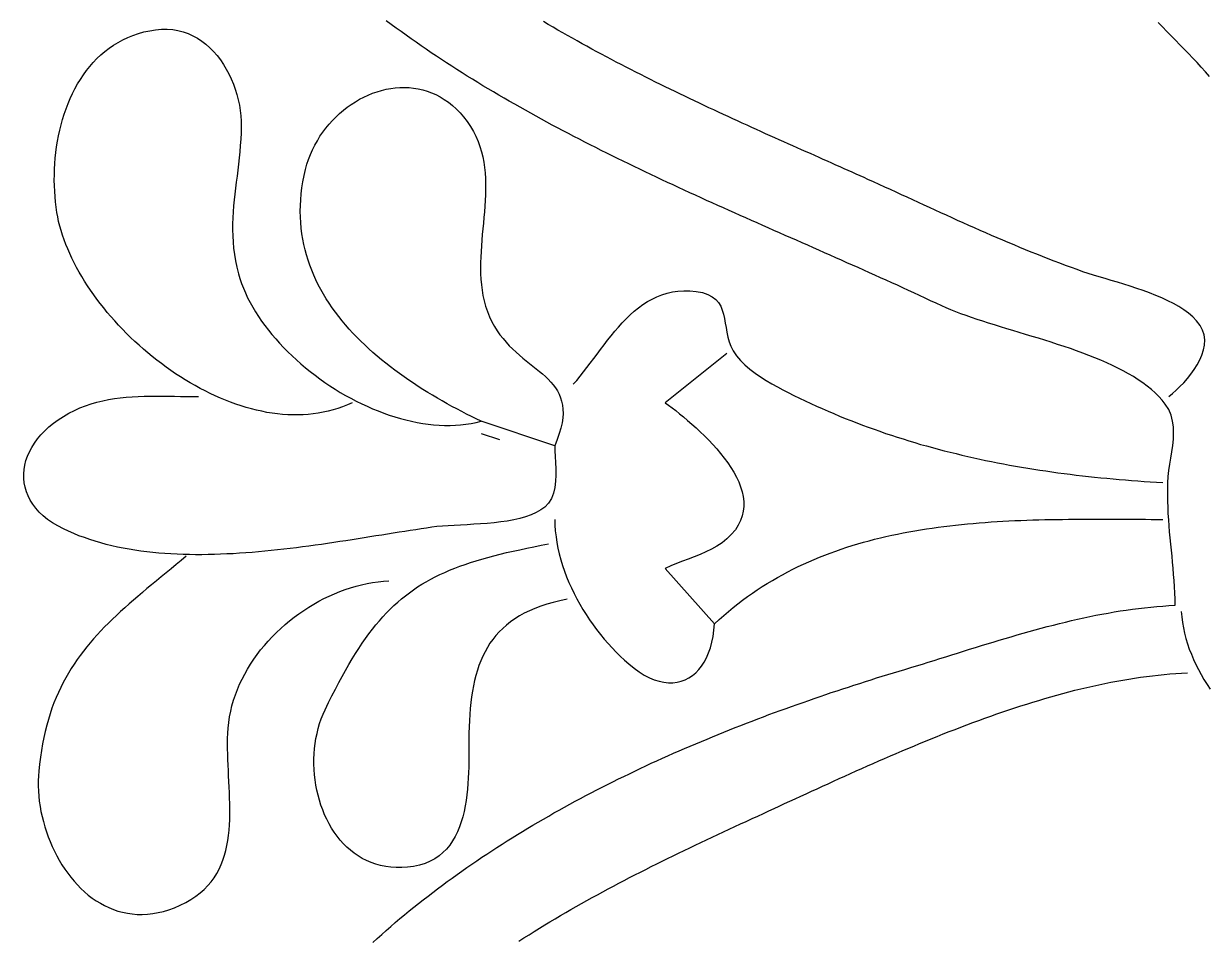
# Model space of a CAD drawing. Header units: millimetres. Extents: x 26 to 701, y 23 to 715.
# Drawn here: x 26 to 218.9, y 304.2 to 453.4 of the extents above; entities that cross this region are included whole.
import ezdxf

# ---------------------------------------------------------------- set-up
doc = ezdxf.new("R2010")
doc.units = ezdxf.units.MM
doc.layers.add('0_0_0', color=3, linetype='Continuous')

msp = doc.modelspace()

# ---------------------------------------------------------------- linework, layer by layer
at = {"layer": '0_0_0'}
for points in [[(82.89, 303.74), (83.61, 304.4), (84.34, 305.05), (85.07, 305.7), (85.81, 306.34), (86.55, 306.98), (87.3, 307.61), (88.05, 308.24), (88.81, 308.86), (89.57, 309.47), (90.34, 310.09), (91.1, 310.69), (91.88, 311.29), (92.66, 311.89), (93.44, 312.48), (94.22, 313.07), (95.01, 313.65), (95.8, 314.23), (96.6, 314.8), (97.4, 315.37), (98.21, 315.93), (99.01, 316.49), (99.82, 317.05), (100.64, 317.6), (101.46, 318.14), (102.28, 318.68), (103.11, 319.22), (103.93, 319.75), (104.77, 320.28), (105.6, 320.8), (106.44, 321.32), (107.28, 321.83), (108.12, 322.34), (108.97, 322.84), (109.82, 323.34), (110.67, 323.84), (111.53, 324.33), (112.39, 324.82), (113.25, 325.3), (114.11, 325.78), (114.98, 326.26), (115.85, 326.73), (116.72, 327.2), (117.59, 327.66), (118.47, 328.12), (119.35, 328.57), (120.23, 329.03), (121.11, 329.47), (122, 329.92), (122.88, 330.36), (123.77, 330.79), (124.66, 331.22), (125.55, 331.65), (126.45, 332.07), (127.35, 332.49), (128.24, 332.91), (129.14, 333.32), (130.04, 333.73), (130.95, 334.14), (131.85, 334.54), (132.76, 334.94), (133.66, 335.33), (134.57, 335.72), (135.48, 336.11), (136.39, 336.49), (137.31, 336.87), (138.22, 337.25), (139.13, 337.62), (140.05, 337.99), (140.97, 338.36), (141.88, 338.72), (142.8, 339.09), (143.72, 339.44), (144.64, 339.8), (145.56, 340.15), (146.48, 340.49), (147.4, 340.84), (148.32, 341.18), (149.24, 341.52), (150.17, 341.85), (151.09, 342.18), (152.01, 342.51), (152.94, 342.84), (153.86, 343.16), (154.78, 343.48), (155.71, 343.8), (156.63, 344.11), (157.55, 344.42), (158.48, 344.73), (159.4, 345.04), (160.32, 345.34), (161.24, 345.64), (162.17, 345.93), (163.09, 346.23), (164.01, 346.52), (164.93, 346.81), (165.85, 347.1), (166.77, 347.38), (167.69, 347.66), (168.61, 347.94), (169.52, 348.22), (170.47, 348.5), (171.42, 348.79), (172.37, 349.08), (173.32, 349.38), (174.28, 349.67), (175.23, 349.97), (176.19, 350.27), (177.15, 350.57), (178.11, 350.87), (179.08, 351.17), (180.04, 351.48), (181.01, 351.78), (181.98, 352.08), (182.95, 352.37), (183.92, 352.67), (184.89, 352.96), (185.87, 353.25), (186.84, 353.54), (187.82, 353.83), (188.8, 354.11), (189.78, 354.38), (190.76, 354.65), (191.74, 354.92), (192.72, 355.18), (193.71, 355.44), (194.69, 355.68), (195.68, 355.92), (196.66, 356.16), (197.65, 356.39), (198.64, 356.6), (199.63, 356.81), (200.62, 357.02), (201.61, 357.21), (202.6, 357.39), (203.59, 357.56), (204.58, 357.73), (205.58, 357.88), (206.57, 358.02), (207.56, 358.15), (208.55, 358.26), (209.55, 358.37), (210.54, 358.46), (211.54, 358.53), (212.53, 358.6), (213.52, 358.65), (213.51, 359.66), (213.48, 360.68), (213.43, 361.68), (213.37, 362.68), (213.29, 363.68), (213.21, 364.68), (213.12, 365.67), (213.02, 366.66), (212.93, 367.65), (212.83, 368.63), (212.73, 369.62), (212.64, 370.61), (212.56, 371.6), (212.48, 372.59), (212.42, 373.59), (212.37, 374.59), (212.34, 375.59), (212.33, 376.6), (212.33, 377.61), (212.36, 378.62), (212.42, 379.65), (212.52, 380.63), (212.65, 381.63), (212.82, 382.64), (212.98, 383.66), (213.13, 384.68), (213.24, 385.69), (213.28, 386.7), (213.25, 387.7), (213.12, 388.67), (212.87, 389.63), (212.48, 390.55), (211.92, 391.43), (211.42, 392.06), (210.88, 392.66), (210.29, 393.25), (209.66, 393.81), (208.99, 394.36), (208.28, 394.89), (207.53, 395.4), (206.75, 395.9), (205.93, 396.38), (205.09, 396.84), (204.21, 397.29), (203.31, 397.73), (202.39, 398.15), (201.44, 398.57), (200.48, 398.97), (199.5, 399.35), (198.5, 399.73), (197.49, 400.1), (196.47, 400.46), (195.44, 400.81), (194.4, 401.15), (193.36, 401.49), (192.31, 401.82), (191.27, 402.14), (190.23, 402.46), (189.19, 402.78), (188.15, 403.09), (187.13, 403.4), (186.11, 403.7), (185.11, 404.01), (184.12, 404.31), (183.15, 404.61), (182.2, 404.91), (181.27, 405.22), (180.36, 405.52), (179.48, 405.83), (178.63, 406.14), (177.8, 406.46), (177.01, 406.78), (176.25, 407.1), (175.52, 407.43), (174.62, 407.85), (173.72, 408.27), (172.82, 408.7), (171.92, 409.11), (171.01, 409.53), (170.11, 409.95), (169.2, 410.36), (168.3, 410.78), (167.39, 411.19), (166.48, 411.6), (165.57, 412.01), (164.66, 412.42), (163.75, 412.83), (162.84, 413.24), (161.93, 413.65), (161.01, 414.05), (160.1, 414.46), (159.19, 414.87), (158.27, 415.27), (157.36, 415.67), (156.45, 416.08), (155.53, 416.48), (154.62, 416.89), (153.7, 417.29), (152.79, 417.69), (151.87, 418.1), (150.96, 418.5), (150.04, 418.91), (149.12, 419.31), (148.21, 419.72), (147.29, 420.12), (146.38, 420.53), (145.46, 420.93), (144.55, 421.34), (143.63, 421.74), (142.72, 422.15), (141.81, 422.56), (140.89, 422.97), (139.98, 423.38), (139.07, 423.79), (138.15, 424.2), (137.24, 424.61), (136.33, 425.03), (135.42, 425.44), (134.51, 425.86), (133.6, 426.28), (132.69, 426.7), (131.79, 427.12), (130.88, 427.54), (129.97, 427.96), (129.07, 428.39), (128.16, 428.82), (127.26, 429.25), (126.36, 429.68), (125.46, 430.11), (124.56, 430.54), (123.66, 430.98), (122.76, 431.42), (121.87, 431.86), (120.97, 432.31), (120.08, 432.75), (119.18, 433.2), (118.29, 433.65), (117.4, 434.1), (116.52, 434.56), (115.63, 435.02), (114.74, 435.48), (113.86, 435.94), (112.98, 436.41), (112.1, 436.88), (111.22, 437.35), (110.34, 437.83), (109.47, 438.31), (108.6, 438.79), (107.73, 439.28), (106.86, 439.77), (105.99, 440.26), (105.12, 440.76), (104.26, 441.26), (103.4, 441.76), (102.54, 442.27), (101.68, 442.78), (100.83, 443.29), (99.98, 443.81), (99.13, 444.33), (98.28, 444.86), (97.43, 445.39), (96.59, 445.92), (95.75, 446.46), (94.91, 447), (94.08, 447.55), (93.25, 448.1), (92.42, 448.66), (91.59, 449.22), (90.76, 449.79), (89.94, 450.36), (89.12, 450.93), (88.31, 451.51), (87.49, 452.1), (86.68, 452.68), (85.87, 453.28), (85.07, 453.88)], [(212.52, 392.65), (213.09, 393.13), (213.69, 393.67), (214.3, 394.27), (214.92, 394.91), (215.52, 395.59), (216.1, 396.3), (216.64, 397.05), (217.13, 397.82), (217.56, 398.62), (217.9, 399.42), (218.16, 400.24), (218.31, 401.05), (218.34, 401.87), (218.24, 402.68), (218, 403.47), (217.59, 404.25), (217.02, 405), (216.4, 405.62), (215.71, 406.22), (214.95, 406.77), (214.13, 407.3), (213.25, 407.8), (212.33, 408.27), (211.37, 408.71), (210.37, 409.13), (209.35, 409.53), (208.32, 409.91), (207.27, 410.27), (206.22, 410.61), (205.17, 410.94), (204.13, 411.26), (203.11, 411.56), (202.12, 411.86), (201.15, 412.15), (200.23, 412.43), (199.35, 412.71), (198.52, 412.99), (197.58, 413.33), (196.63, 413.67), (195.69, 414.01), (194.75, 414.37), (193.81, 414.72), (192.87, 415.08), (191.94, 415.45), (191.01, 415.82), (190.08, 416.19), (189.15, 416.57), (188.22, 416.95), (187.3, 417.34), (186.37, 417.73), (185.45, 418.12), (184.53, 418.52), (183.61, 418.91), (182.69, 419.31), (181.78, 419.72), (180.86, 420.12), (179.94, 420.53), (179.03, 420.94), (178.12, 421.35), (177.2, 421.77), (176.29, 422.18), (175.38, 422.6), (174.47, 423.02), (173.55, 423.43), (172.64, 423.85), (171.73, 424.27), (170.82, 424.69), (169.91, 425.11), (169, 425.53), (168.09, 425.95), (167.18, 426.36), (166.26, 426.78), (165.35, 427.2), (164.44, 427.61), (163.52, 428.03), (162.89, 428.31), (162.25, 428.6), (161.61, 428.89), (160.96, 429.18), (160.3, 429.48), (159.64, 429.77), (158.97, 430.07), (158.3, 430.37), (157.62, 430.67), (156.93, 430.98), (156.24, 431.28), (155.55, 431.59), (154.85, 431.9), (154.14, 432.22), (153.43, 432.53), (152.72, 432.85), (152, 433.17), (151.27, 433.49), (150.54, 433.82), (149.81, 434.14), (149.08, 434.47), (148.34, 434.8), (147.59, 435.14), (146.84, 435.47), (146.09, 435.81), (145.34, 436.15), (144.58, 436.5), (143.82, 436.84), (143.05, 437.19), (142.29, 437.54), (141.52, 437.9), (140.74, 438.25), (139.97, 438.61), (139.19, 438.97), (138.41, 439.33), (137.63, 439.7), (136.84, 440.07), (136.06, 440.44), (135.27, 440.81), (134.48, 441.19), (133.69, 441.56), (132.9, 441.95), (132.11, 442.33), (131.31, 442.72), (130.52, 443.1), (129.72, 443.5), (128.92, 443.89), (128.12, 444.29), (127.33, 444.69), (126.53, 445.09), (125.73, 445.49), (124.93, 445.9), (124.13, 446.31), (123.33, 446.73), (122.53, 447.14), (121.74, 447.56), (120.94, 447.98), (120.14, 448.41), (119.35, 448.83), (118.55, 449.26), (117.76, 449.7), (116.96, 450.13), (116.17, 450.57), (115.38, 451.01), (114.59, 451.46), (113.81, 451.91), (113.02, 452.36), (112.24, 452.81), (111.46, 453.27), (110.68, 453.73)], [(219.15, 444.81), (218.47, 445.56), (217.79, 446.3), (217.1, 447.04), (216.41, 447.78), (215.72, 448.51), (215.02, 449.24), (214.32, 449.97), (213.61, 450.69), (212.9, 451.42), (212.19, 452.13), (211.48, 452.85), (210.76, 453.56)], [(79.52, 391.65), (78.76, 391.31), (77.98, 391), (77.2, 390.72), (76.41, 390.48), (75.61, 390.27), (74.81, 390.09), (74, 389.94), (73.18, 389.83), (72.36, 389.74), (71.53, 389.69), (70.7, 389.66), (69.87, 389.66), (69.03, 389.69), (68.19, 389.75), (67.35, 389.84), (66.5, 389.95), (65.66, 390.08), (64.81, 390.25), (63.97, 390.43), (63.12, 390.65), (62.27, 390.88), (61.43, 391.14), (60.59, 391.42), (59.74, 391.73), (58.91, 392.05), (58.07, 392.4), (57.24, 392.77), (56.41, 393.15), (55.59, 393.56), (54.77, 393.99), (53.96, 394.43), (53.15, 394.89), (52.35, 395.37), (51.56, 395.87), (50.78, 396.38), (50, 396.91), (49.23, 397.46), (48.47, 398.01), (47.73, 398.59), (46.99, 399.17), (46.26, 399.77), (45.54, 400.38), (44.83, 401.01), (44.14, 401.64), (43.46, 402.29), (42.79, 402.95), (42.13, 403.61), (41.49, 404.29), (40.87, 404.97), (40.25, 405.67), (39.66, 406.37), (39.08, 407.08), (38.51, 407.79), (37.97, 408.51), (37.44, 409.24), (36.93, 409.97), (36.43, 410.7), (35.96, 411.44), (35.5, 412.19), (35.07, 412.93), (34.66, 413.68), (34.26, 414.43), (33.89, 415.18), (33.54, 415.93), (33.21, 416.69), (32.91, 417.44), (32.63, 418.19), (32.37, 418.94), (32.13, 419.69), (31.93, 420.43), (31.74, 421.17), (31.59, 421.91), (31.45, 422.65), (31.33, 423.49), (31.23, 424.35), (31.15, 425.21), (31.09, 426.09), (31.05, 426.98), (31.03, 427.88), (31.04, 428.78), (31.06, 429.68), (31.11, 430.59), (31.19, 431.5), (31.29, 432.41), (31.41, 433.32), (31.55, 434.23), (31.72, 435.13), (31.92, 436.03), (32.14, 436.92), (32.38, 437.8), (32.65, 438.67), (32.95, 439.52), (33.27, 440.37), (33.62, 441.19), (33.99, 442), (34.39, 442.8), (34.82, 443.57), (35.28, 444.32), (35.76, 445.05), (36.27, 445.76), (36.81, 446.44), (37.38, 447.09), (37.98, 447.72), (38.61, 448.31), (39.26, 448.87), (39.95, 449.4), (40.67, 449.89), (41.42, 450.35), (42.19, 450.77), (43, 451.15), (43.84, 451.49), (44.72, 451.79), (45.62, 452.04), (46.56, 452.25), (47.52, 452.41), (48.48, 452.5), (49.41, 452.51), (50.31, 452.44), (51.17, 452.29), (52.01, 452.07), (52.82, 451.78), (53.59, 451.43), (54.34, 451.02), (55.05, 450.55), (55.72, 450.03), (56.36, 449.46), (56.97, 448.84), (57.54, 448.18), (58.08, 447.48), (58.58, 446.75), (59.04, 445.99), (59.46, 445.2), (59.84, 444.38), (60.19, 443.55), (60.5, 442.7), (60.76, 441.85), (60.98, 440.98), (61.17, 440.11), (61.31, 439.23), (61.41, 438.36), (61.46, 437.5), (61.47, 436.65), (61.44, 435.6), (61.39, 434.56), (61.32, 433.53), (61.23, 432.52), (61.13, 431.52), (61.02, 430.52), (60.9, 429.54), (60.78, 428.56), (60.65, 427.58), (60.53, 426.61), (60.42, 425.64), (60.32, 424.67), (60.23, 423.7), (60.15, 422.73), (60.1, 421.76), (60.06, 420.78), (60.06, 419.8), (60.08, 418.81), (60.13, 417.81), (60.22, 416.8), (60.36, 415.78), (60.53, 414.75), (60.75, 413.71), (61.01, 412.65), (61.25, 411.87), (61.51, 411.08), (61.81, 410.3), (62.15, 409.53), (62.51, 408.75), (62.91, 407.98), (63.33, 407.22), (63.79, 406.46), (64.27, 405.7), (64.78, 404.95), (65.32, 404.21), (65.88, 403.48), (66.47, 402.75), (67.08, 402.03), (67.71, 401.33), (68.37, 400.63), (69.04, 399.95), (69.74, 399.27), (70.45, 398.61), (71.19, 397.97), (71.94, 397.33), (72.7, 396.71), (73.49, 396.11), (74.28, 395.52), (75.09, 394.95), (75.92, 394.4), (76.75, 393.86), (77.6, 393.34), (78.46, 392.85), (79.32, 392.37), (80.2, 391.91), (81.08, 391.48), (81.97, 391.06), (82.86, 390.67), (83.76, 390.3), (84.66, 389.96), (85.56, 389.64), (86.47, 389.34), (87.38, 389.08), (88.29, 388.84), (89.2, 388.62), (90.1, 388.44), (91.01, 388.28), (91.91, 388.15), (92.8, 388.06), (93.69, 387.99), (94.58, 387.95), (95.46, 387.95), (96.33, 387.98), (97.19, 388.04), (98.04, 388.14), (98.88, 388.28), (99.71, 388.44), (100.52, 388.65), (99.74, 389.02), (98.95, 389.41), (98.16, 389.81), (97.36, 390.21), (96.57, 390.63), (95.78, 391.05), (94.98, 391.49), (94.19, 391.94), (93.4, 392.39), (92.61, 392.86), (91.83, 393.33), (91.05, 393.82), (90.27, 394.31), (89.5, 394.82), (88.73, 395.34), (87.98, 395.86), (87.22, 396.4), (86.48, 396.94), (85.75, 397.5), (85.03, 398.07), (84.31, 398.65), (83.61, 399.24), (82.92, 399.83), (82.24, 400.44), (81.57, 401.06), (80.92, 401.69), (80.28, 402.33), (79.66, 402.99), (79.06, 403.65), (78.47, 404.32), (77.89, 405.01), (77.34, 405.7), (76.8, 406.4), (76.29, 407.12), (75.79, 407.85), (75.32, 408.59), (74.86, 409.33), (74.43, 410.09), (74.02, 410.86), (73.63, 411.65), (73.27, 412.44), (72.94, 413.24), (72.63, 414.06), (72.34, 414.88), (72.08, 415.72), (71.85, 416.57), (71.65, 417.43), (71.48, 418.3), (71.34, 419.18), (71.23, 420.08), (71.15, 420.98), (71.1, 421.9), (71.08, 422.83), (71.1, 423.77), (71.15, 424.72), (71.24, 425.68), (71.36, 426.66), (71.52, 427.64), (71.71, 428.64), (71.94, 429.65), (72.17, 430.48), (72.44, 431.29), (72.74, 432.08), (73.08, 432.85), (73.45, 433.6), (73.86, 434.33), (74.29, 435.04), (74.76, 435.72), (75.26, 436.38), (75.78, 437.02), (76.32, 437.63), (76.9, 438.21), (77.49, 438.76), (78.1, 439.29), (78.74, 439.78), (79.39, 440.24), (80.06, 440.67), (80.74, 441.07), (81.44, 441.43), (82.14, 441.76), (82.86, 442.05), (83.59, 442.31), (84.32, 442.53), (85.06, 442.71), (85.81, 442.84), (86.55, 442.94), (87.3, 443), (88.05, 443.01), (88.8, 442.98), (89.54, 442.91), (90.28, 442.79), (91.01, 442.62), (91.74, 442.41), (92.46, 442.15), (93.16, 441.83), (93.85, 441.47), (94.53, 441.06), (95.2, 440.59), (95.85, 440.07), (96.48, 439.5), (97.09, 438.87), (97.68, 438.19), (98.24, 437.44), (98.79, 436.64), (99.26, 435.85), (99.67, 435.04), (100.03, 434.22), (100.33, 433.39), (100.58, 432.54), (100.79, 431.69), (100.96, 430.83), (101.08, 429.96), (101.17, 429.08), (101.22, 428.19), (101.25, 427.29), (101.25, 426.39), (101.23, 425.49), (101.19, 424.58), (101.13, 423.67), (101.06, 422.75), (100.98, 421.83), (100.9, 420.91), (100.81, 419.99), (100.72, 419.06), (100.64, 418.14), (100.57, 417.22), (100.51, 416.3), (100.46, 415.38), (100.43, 414.47), (100.43, 413.56), (100.44, 412.65), (100.49, 411.75), (100.57, 410.86), (100.68, 409.97), (100.83, 409.09), (101.03, 408.22), (101.26, 407.35), (101.55, 406.5), (101.89, 405.65), (102.27, 404.85), (102.68, 404.09), (103.13, 403.38), (103.59, 402.72), (104.09, 402.09), (104.6, 401.49), (105.12, 400.93), (105.66, 400.4), (106.21, 399.89), (106.77, 399.4), (107.32, 398.93), (107.88, 398.48), (108.43, 398.04), (108.97, 397.61), (109.5, 397.18), (110.02, 396.76), (110.52, 396.33), (111, 395.9), (111.45, 395.46), (111.88, 395.01), (112.27, 394.54), (112.63, 394.06), (112.95, 393.56), (113.22, 393.03), (113.45, 392.47), (113.64, 391.89), (113.77, 391.26), (113.84, 390.6), (113.86, 389.9), (113.81, 389.16), (113.7, 388.36), (113.52, 387.52), (113.26, 386.62), (112.93, 385.67), (112.52, 384.65), (100.52, 388.65)], [(115.52, 394.65), (116.09, 395.29), (116.65, 395.97), (117.2, 396.66), (117.75, 397.37), (118.3, 398.1), (118.86, 398.84), (119.41, 399.58), (119.97, 400.33), (120.54, 401.08), (121.11, 401.82), (121.69, 402.56), (122.29, 403.28), (122.89, 403.98), (123.51, 404.66), (124.14, 405.32), (124.79, 405.95), (125.46, 406.55), (126.15, 407.11), (126.87, 407.64), (127.6, 408.11), (128.36, 408.54), (129.14, 408.92), (129.96, 409.24), (130.8, 409.51), (131.68, 409.71), (132.58, 409.84), (133.53, 409.9), (134.5, 409.88), (135.52, 409.79), (136.57, 409.59), (137.45, 409.3), (138.16, 408.92), (138.74, 408.47), (139.19, 407.95), (139.54, 407.37), (139.8, 406.75), (140, 406.07), (140.16, 405.37), (140.29, 404.63), (140.41, 403.88), (140.54, 403.12), (140.7, 402.35), (140.91, 401.59), (141.2, 400.84), (141.57, 400.11), (142.11, 399.31), (142.75, 398.54), (143.48, 397.81), (144.28, 397.12), (145.13, 396.46), (146.02, 395.84), (146.94, 395.26), (147.86, 394.72), (148.78, 394.21), (149.67, 393.74), (150.52, 393.31), (151.45, 392.85), (152.37, 392.39), (153.29, 391.95), (154.22, 391.52), (155.15, 391.09), (156.08, 390.68), (157.01, 390.27), (157.94, 389.87), (158.87, 389.48), (159.81, 389.1), (160.74, 388.73), (161.68, 388.36), (162.62, 388.01), (163.56, 387.66), (164.5, 387.32), (165.45, 386.99), (166.39, 386.66), (167.34, 386.35), (168.29, 386.04), (169.23, 385.74), (170.19, 385.44), (171.14, 385.15), (172.09, 384.87), (173.05, 384.6), (174, 384.34), (174.96, 384.08), (175.92, 383.83), (176.88, 383.58), (177.85, 383.35), (178.81, 383.12), (179.78, 382.89), (180.74, 382.67), (181.71, 382.46), (182.68, 382.26), (183.65, 382.06), (184.63, 381.86), (185.6, 381.68), (186.58, 381.5), (187.56, 381.32), (188.54, 381.15), (189.52, 380.99), (190.5, 380.83), (191.49, 380.68), (192.47, 380.53), (193.46, 380.39), (194.45, 380.25), (195.44, 380.12), (196.43, 380), (197.43, 379.87), (198.42, 379.76), (199.42, 379.65), (200.42, 379.54), (201.42, 379.44), (202.43, 379.34), (203.43, 379.25), (204.44, 379.16), (205.44, 379.07), (206.45, 378.99), (207.46, 378.92), (208.48, 378.84), (209.49, 378.77), (210.51, 378.71), (211.52, 378.65)], [(140.52, 399.65), (130.52, 391.65), (131.05, 391.26), (131.61, 390.83), (132.21, 390.36), (132.83, 389.86), (133.48, 389.33), (134.15, 388.77), (134.83, 388.18), (135.52, 387.56), (136.21, 386.92), (136.9, 386.25), (137.58, 385.57), (138.25, 384.86), (138.9, 384.14), (139.52, 383.4), (140.12, 382.64), (140.68, 381.88), (141.2, 381.1), (141.67, 380.32), (142.1, 379.53), (142.47, 378.74), (142.78, 377.94), (143.02, 377.14), (143.19, 376.35), (143.28, 375.55), (143.29, 374.76), (143.21, 373.98), (143.04, 373.21), (142.77, 372.44), (142.4, 371.69), (141.92, 370.95), (141.26, 370.17), (140.54, 369.47), (139.75, 368.85), (138.91, 368.3), (138.03, 367.8), (137.12, 367.36), (136.17, 366.95), (135.22, 366.56), (134.26, 366.19), (133.3, 365.82), (132.35, 365.45), (131.42, 365.06), (130.52, 364.65), (138.52, 355.65), (139.27, 356.33), (140.02, 357), (140.78, 357.65), (141.55, 358.28), (142.33, 358.89), (143.11, 359.48), (143.9, 360.06), (144.69, 360.62), (145.5, 361.17), (146.31, 361.69), (147.12, 362.21), (147.95, 362.7), (148.77, 363.18), (149.61, 363.64), (150.45, 364.09), (151.3, 364.53), (152.15, 364.95), (153.01, 365.35), (153.87, 365.74), (154.74, 366.12), (155.61, 366.48), (156.49, 366.83), (157.37, 367.16), (158.26, 367.49), (159.16, 367.8), (160.05, 368.1), (160.96, 368.38), (161.86, 368.65), (162.77, 368.92), (163.69, 369.17), (164.6, 369.41), (165.53, 369.63), (166.45, 369.85), (167.38, 370.06), (168.31, 370.26), (169.25, 370.44), (170.18, 370.62), (171.13, 370.79), (172.07, 370.95), (173.02, 371.1), (173.97, 371.24), (174.92, 371.37), (175.87, 371.49), (176.83, 371.61), (177.78, 371.72), (178.74, 371.82), (179.71, 371.92), (180.67, 372), (181.63, 372.08), (182.6, 372.16), (183.57, 372.23), (184.53, 372.29), (185.5, 372.34), (186.47, 372.4), (187.44, 372.44), (188.41, 372.48), (189.38, 372.52), (190.36, 372.55), (191.33, 372.58), (192.3, 372.6), (193.27, 372.62), (194.24, 372.64), (195.21, 372.65), (196.18, 372.66), (197.15, 372.67), (198.12, 372.68), (199.09, 372.68), (200.05, 372.68), (201.02, 372.68), (201.98, 372.68), (202.95, 372.68), (203.91, 372.68), (204.87, 372.67), (205.83, 372.67), (206.78, 372.66), (207.73, 372.66), (208.69, 372.66), (209.63, 372.65), (210.58, 372.65), (211.52, 372.65)], [(112.52, 384.65), (112.54, 383.81), (112.59, 382.9), (112.64, 381.92), (112.67, 380.9), (112.68, 379.87), (112.63, 378.85), (112.51, 377.85), (112.3, 376.92), (111.97, 376.06), (111.52, 375.3), (110.92, 374.66), (110.25, 374.18), (109.5, 373.75), (108.67, 373.38), (107.78, 373.07), (106.83, 372.8), (105.83, 372.57), (104.79, 372.38), (103.72, 372.22), (102.63, 372.1), (101.53, 371.99), (100.42, 371.91), (99.32, 371.84), (98.24, 371.78), (97.18, 371.72), (96.15, 371.67), (95.16, 371.61), (94.22, 371.54), (93.34, 371.46), (92.52, 371.36), (91.66, 371.24), (90.78, 371.11), (89.89, 370.97), (88.99, 370.84), (88.08, 370.69), (87.16, 370.55), (86.23, 370.4), (85.29, 370.25), (84.35, 370.1), (83.39, 369.94), (82.43, 369.79), (81.46, 369.64), (80.49, 369.48), (79.51, 369.33), (78.52, 369.17), (77.53, 369.02), (76.53, 368.87), (75.52, 368.72), (74.52, 368.58), (73.51, 368.43), (72.49, 368.29), (71.47, 368.16), (70.45, 368.03), (69.43, 367.9), (68.4, 367.78), (67.37, 367.67), (66.34, 367.56), (65.31, 367.45), (64.28, 367.36), (63.25, 367.27), (62.22, 367.19), (61.19, 367.12), (60.16, 367.06), (59.14, 367.01), (58.11, 366.96), (57.09, 366.93), (56.07, 366.91), (55.05, 366.89), (54.03, 366.89), (53.02, 366.91), (52.02, 366.93), (51.01, 366.97), (50.02, 367.02), (49.03, 367.08), (48.04, 367.16), (47.06, 367.25), (46.09, 367.36), (45.12, 367.48), (44.16, 367.62), (43.21, 367.78), (42.26, 367.95), (41.33, 368.14), (40.4, 368.35), (39.48, 368.58), (38.58, 368.82), (37.68, 369.08), (36.79, 369.37), (35.92, 369.67), (35.05, 369.99), (34.2, 370.34), (33.35, 370.7), (32.52, 371.09), (31.59, 371.58), (30.72, 372.1), (29.94, 372.65), (29.22, 373.23), (28.59, 373.84), (28.02, 374.46), (27.53, 375.11), (27.11, 375.78), (26.76, 376.46), (26.48, 377.16), (26.27, 377.87), (26.13, 378.58), (26.05, 379.31), (26.05, 380.04), (26.1, 380.77), (26.23, 381.5), (26.42, 382.23), (26.67, 382.95), (26.99, 383.67), (27.36, 384.38), (27.8, 385.07), (28.3, 385.76), (28.86, 386.42), (29.48, 387.07), (30.16, 387.7), (30.89, 388.3), (31.68, 388.88), (32.53, 389.43), (33.41, 389.94), (34.3, 390.4), (35.2, 390.8), (36.12, 391.16), (37.04, 391.47), (37.97, 391.74), (38.91, 391.97), (39.85, 392.16), (40.81, 392.32), (41.77, 392.45), (42.73, 392.55), (43.7, 392.62), (44.68, 392.68), (45.66, 392.71), (46.64, 392.73), (47.62, 392.73), (48.61, 392.73), (49.59, 392.72), (50.58, 392.7), (51.57, 392.68), (52.55, 392.66), (53.54, 392.65), (54.52, 392.65)], [(100.52, 386.65), (103.52, 385.65)], [(112.52, 372.65), (112.55, 371.71), (112.61, 370.77), (112.72, 369.83), (112.86, 368.89), (113.04, 367.95), (113.26, 367.01), (113.51, 366.08), (113.79, 365.15), (114.1, 364.22), (114.45, 363.3), (114.83, 362.39), (115.23, 361.48), (115.66, 360.59), (116.12, 359.7), (116.6, 358.83), (117.11, 357.97), (117.64, 357.13), (118.18, 356.3), (118.75, 355.48), (119.34, 354.69), (119.95, 353.91), (120.57, 353.16), (121.2, 352.42), (121.85, 351.71), (122.51, 351.01), (123.19, 350.35), (123.87, 349.71), (124.56, 349.09), (125.42, 348.39), (126.27, 347.79), (127.1, 347.28), (127.92, 346.86), (128.73, 346.52), (129.51, 346.28), (130.28, 346.11), (131.02, 346.03), (131.75, 346.03), (132.44, 346.11), (133.11, 346.27), (133.75, 346.51), (134.35, 346.82), (134.93, 347.2), (135.47, 347.65), (135.97, 348.17), (136.43, 348.75), (136.86, 349.41), (137.24, 350.12), (137.57, 350.9), (137.86, 351.74), (138.1, 352.63), (138.3, 353.58), (138.44, 354.59), (138.52, 355.65)], [(114.52, 359.65), (113.37, 359.4), (112.27, 359.13), (111.22, 358.83), (110.23, 358.5), (109.29, 358.14), (108.4, 357.76), (107.56, 357.35), (106.76, 356.91), (106.02, 356.45), (105.31, 355.95), (104.66, 355.44), (104.04, 354.89), (103.46, 354.32), (102.93, 353.73), (102.43, 353.1), (101.97, 352.46), (101.55, 351.79), (101.16, 351.09), (100.8, 350.37), (100.48, 349.62), (100.18, 348.85), (99.92, 348.06), (99.68, 347.24), (99.47, 346.4), (99.28, 345.53), (99.12, 344.65), (98.98, 343.74), (98.86, 342.8), (98.77, 341.85), (98.69, 340.87), (98.63, 339.87), (98.58, 338.84), (98.55, 337.8), (98.53, 336.73), (98.52, 335.65), (98.52, 334.85), (98.52, 334.02), (98.51, 333.17), (98.5, 332.29), (98.47, 331.41), (98.43, 330.5), (98.37, 329.6), (98.3, 328.68), (98.2, 327.77), (98.08, 326.87), (97.93, 325.97), (97.75, 325.08), (97.53, 324.21), (97.29, 323.36), (97, 322.54), (96.67, 321.75), (96.3, 320.99), (95.88, 320.27), (95.41, 319.59), (94.88, 318.95), (94.31, 318.37), (93.67, 317.83), (92.97, 317.36), (92.21, 316.95), (91.39, 316.61), (90.49, 316.33), (89.52, 316.13), (88.56, 316.01), (87.63, 315.94), (86.72, 315.94), (85.84, 315.99), (84.99, 316.1), (84.17, 316.27), (83.38, 316.48), (82.62, 316.75), (81.88, 317.06), (81.18, 317.42), (80.5, 317.82), (79.86, 318.26), (79.24, 318.75), (78.65, 319.27), (78.1, 319.82), (77.57, 320.41), (77.07, 321.03), (76.61, 321.69), (76.17, 322.36), (75.76, 323.07), (75.39, 323.79), (75.04, 324.54), (74.73, 325.31), (74.45, 326.1), (74.19, 326.9), (73.97, 327.71), (73.78, 328.54), (73.63, 329.37), (73.5, 330.21), (73.41, 331.06), (73.34, 331.91), (73.31, 332.76), (73.31, 333.62), (73.35, 334.47), (73.41, 335.31), (73.51, 336.15), (73.64, 336.97), (73.81, 337.79), (74, 338.6), (74.23, 339.39), (74.5, 340.16), (74.79, 340.91), (75.12, 341.65), (75.68, 342.81), (76.24, 343.93), (76.79, 345.01), (77.34, 346.06), (77.89, 347.07), (78.43, 348.05), (78.97, 349), (79.52, 349.91), (80.06, 350.79), (80.61, 351.64), (81.16, 352.46), (81.71, 353.25), (82.26, 354.01), (82.82, 354.75), (83.39, 355.45), (83.96, 356.13), (84.54, 356.79), (85.12, 357.42), (85.72, 358.02), (86.32, 358.6), (86.94, 359.16), (87.56, 359.7), (88.2, 360.21), (88.85, 360.7), (89.51, 361.18), (90.19, 361.64), (90.88, 362.07), (91.59, 362.49), (92.32, 362.9), (93.06, 363.28), (93.82, 363.66), (94.6, 364.02), (95.4, 364.36), (96.22, 364.69), (97.06, 365.01), (97.92, 365.32), (98.81, 365.62), (99.72, 365.91), (100.65, 366.19), (101.61, 366.46), (102.6, 366.72), (103.61, 366.98), (104.65, 367.23), (105.72, 367.47), (106.82, 367.71), (107.95, 367.95), (109.11, 368.19), (110.3, 368.42), (111.52, 368.65)], [(52.52, 366.65), (51.69, 365.95), (50.86, 365.27), (50.04, 364.6), (49.23, 363.94), (48.44, 363.28), (47.65, 362.64), (46.88, 362), (46.12, 361.37), (45.37, 360.74), (44.63, 360.11), (43.91, 359.49), (43.2, 358.87), (42.5, 358.25), (41.81, 357.63), (41.14, 357.01), (40.49, 356.38), (39.84, 355.75), (39.22, 355.12), (38.6, 354.49), (38, 353.84), (37.42, 353.19), (36.85, 352.53), (36.3, 351.87), (35.76, 351.19), (35.24, 350.5), (34.74, 349.8), (34.25, 349.08), (33.78, 348.35), (33.32, 347.61), (32.89, 346.85), (32.47, 346.07), (32.07, 345.27), (31.69, 344.46), (31.32, 343.62), (30.98, 342.76), (30.65, 341.88), (30.35, 340.98), (30.06, 340.05), (29.79, 339.1), (29.54, 338.12), (29.32, 337.12), (29.11, 336.08), (28.92, 335.02), (28.76, 333.93), (28.62, 332.8), (28.49, 331.65), (28.43, 330.85), (28.41, 330.04), (28.41, 329.22), (28.44, 328.4), (28.5, 327.57), (28.59, 326.74), (28.72, 325.9), (28.86, 325.07), (29.04, 324.24), (29.25, 323.41), (29.48, 322.59), (29.74, 321.77), (30.03, 320.96), (30.34, 320.16), (30.68, 319.38), (31.04, 318.6), (31.43, 317.85), (31.84, 317.11), (32.27, 316.38), (32.73, 315.68), (33.22, 315), (33.72, 314.34), (34.25, 313.71), (34.8, 313.1), (35.37, 312.52), (35.96, 311.97), (36.57, 311.45), (37.2, 310.97), (37.86, 310.52), (38.53, 310.11), (39.22, 309.73), (39.92, 309.4), (40.65, 309.1), (41.39, 308.85), (42.15, 308.64), (42.93, 308.48), (43.72, 308.37), (44.53, 308.31), (45.36, 308.3), (46.2, 308.34), (47.05, 308.43), (47.92, 308.59), (48.8, 308.8), (49.7, 309.06), (50.6, 309.39), (51.52, 309.79), (52.44, 310.24), (53.28, 310.73), (54.06, 311.25), (54.78, 311.8), (55.43, 312.38), (56.03, 312.99), (56.56, 313.62), (57.05, 314.28), (57.48, 314.97), (57.86, 315.68), (58.2, 316.41), (58.49, 317.16), (58.75, 317.93), (58.96, 318.71), (59.14, 319.52), (59.29, 320.34), (59.4, 321.17), (59.49, 322.01), (59.55, 322.87), (59.59, 323.73), (59.61, 324.61), (59.62, 325.49), (59.6, 326.37), (59.58, 327.26), (59.55, 328.16), (59.51, 329.05), (59.46, 329.95), (59.41, 330.85), (59.37, 331.74), (59.32, 332.63), (59.29, 333.51), (59.26, 334.39), (59.24, 335.26), (59.24, 336.13), (59.25, 336.98), (59.28, 337.82), (59.34, 338.65), (59.43, 339.57), (59.57, 340.49), (59.75, 341.39), (59.96, 342.29), (60.22, 343.18), (60.51, 344.06), (60.84, 344.93), (61.2, 345.78), (61.6, 346.63), (62.03, 347.46), (62.49, 348.27), (62.98, 349.07), (63.51, 349.86), (64.06, 350.63), (64.63, 351.38), (65.24, 352.12), (65.86, 352.83), (66.52, 353.53), (67.19, 354.21), (67.89, 354.87), (68.6, 355.5), (69.34, 356.12), (70.09, 356.71), (70.86, 357.28), (71.65, 357.82), (72.45, 358.34), (73.27, 358.83), (74.1, 359.3), (74.94, 359.74), (75.79, 360.15), (76.65, 360.54), (77.52, 360.89), (78.39, 361.22), (79.28, 361.51), (80.16, 361.77), (81.05, 362), (81.95, 362.2), (82.84, 362.36), (83.74, 362.49), (84.63, 362.59), (85.52, 362.65)], [(214.52, 357.65), (214.6, 356.75), (214.72, 355.85), (214.87, 354.97), (215.06, 354.09), (215.29, 353.22), (215.55, 352.36), (215.84, 351.51), (216.17, 350.67), (216.53, 349.83), (216.91, 349), (217.32, 348.18), (217.77, 347.36), (218.23, 346.56), (218.73, 345.76), (219.24, 344.97)], [(106.65, 303.92), (107.49, 304.46), (108.34, 305), (109.19, 305.53), (110.04, 306.06), (110.89, 306.58), (111.74, 307.09), (112.6, 307.6), (113.45, 308.11), (114.31, 308.61), (115.16, 309.1), (116.02, 309.59), (116.88, 310.08), (117.74, 310.56), (118.61, 311.04), (119.47, 311.51), (120.34, 311.98), (121.21, 312.45), (122.08, 312.92), (122.95, 313.38), (123.82, 313.83), (124.7, 314.29), (125.58, 314.74), (126.46, 315.19), (127.34, 315.64), (128.23, 316.08), (129.12, 316.53), (130.01, 316.97), (130.9, 317.41), (131.79, 317.84), (132.69, 318.28), (133.59, 318.72), (134.5, 319.15), (135.4, 319.58), (136.31, 320.01), (137.22, 320.45), (138.14, 320.88), (139.06, 321.31), (139.98, 321.74), (140.9, 322.17), (141.83, 322.6), (142.76, 323.03), (143.7, 323.46), (144.64, 323.9), (145.58, 324.33), (146.52, 324.76), (147.37, 325.15), (148.22, 325.54), (149.08, 325.94), (149.94, 326.34), (150.81, 326.74), (151.68, 327.14), (152.56, 327.54), (153.44, 327.95), (154.33, 328.36), (155.22, 328.77), (156.11, 329.18), (157.01, 329.59), (157.92, 330), (158.83, 330.42), (159.74, 330.83), (160.66, 331.24), (161.58, 331.66), (162.5, 332.07), (163.43, 332.48), (164.36, 332.89), (165.3, 333.3), (166.23, 333.71), (167.17, 334.12), (168.12, 334.53), (169.06, 334.93), (170.01, 335.33), (170.96, 335.73), (171.92, 336.13), (172.88, 336.52), (173.83, 336.91), (174.8, 337.3), (175.76, 337.69), (176.72, 338.07), (177.69, 338.44), (178.66, 338.82), (179.63, 339.18), (180.6, 339.55), (181.57, 339.91), (182.55, 340.26), (183.52, 340.61), (184.5, 340.95), (185.47, 341.29), (186.45, 341.62), (187.43, 341.94), (188.41, 342.26), (189.39, 342.57), (190.37, 342.88), (191.35, 343.17), (192.32, 343.46), (193.3, 343.75), (194.28, 344.02), (195.26, 344.29), (196.24, 344.55), (197.22, 344.8), (198.19, 345.04), (199.17, 345.27), (200.15, 345.5), (201.12, 345.71), (202.09, 345.91), (203.06, 346.11), (204.03, 346.29), (205, 346.47), (205.97, 346.63), (206.93, 346.79), (207.9, 346.93), (208.86, 347.06), (209.82, 347.18), (210.78, 347.29), (211.73, 347.38), (212.68, 347.47), (213.63, 347.54), (214.58, 347.6), (215.52, 347.65)]]:
    msp.add_lwpolyline(points, dxfattribs=at)

doc.saveas('drawing.dxf')
